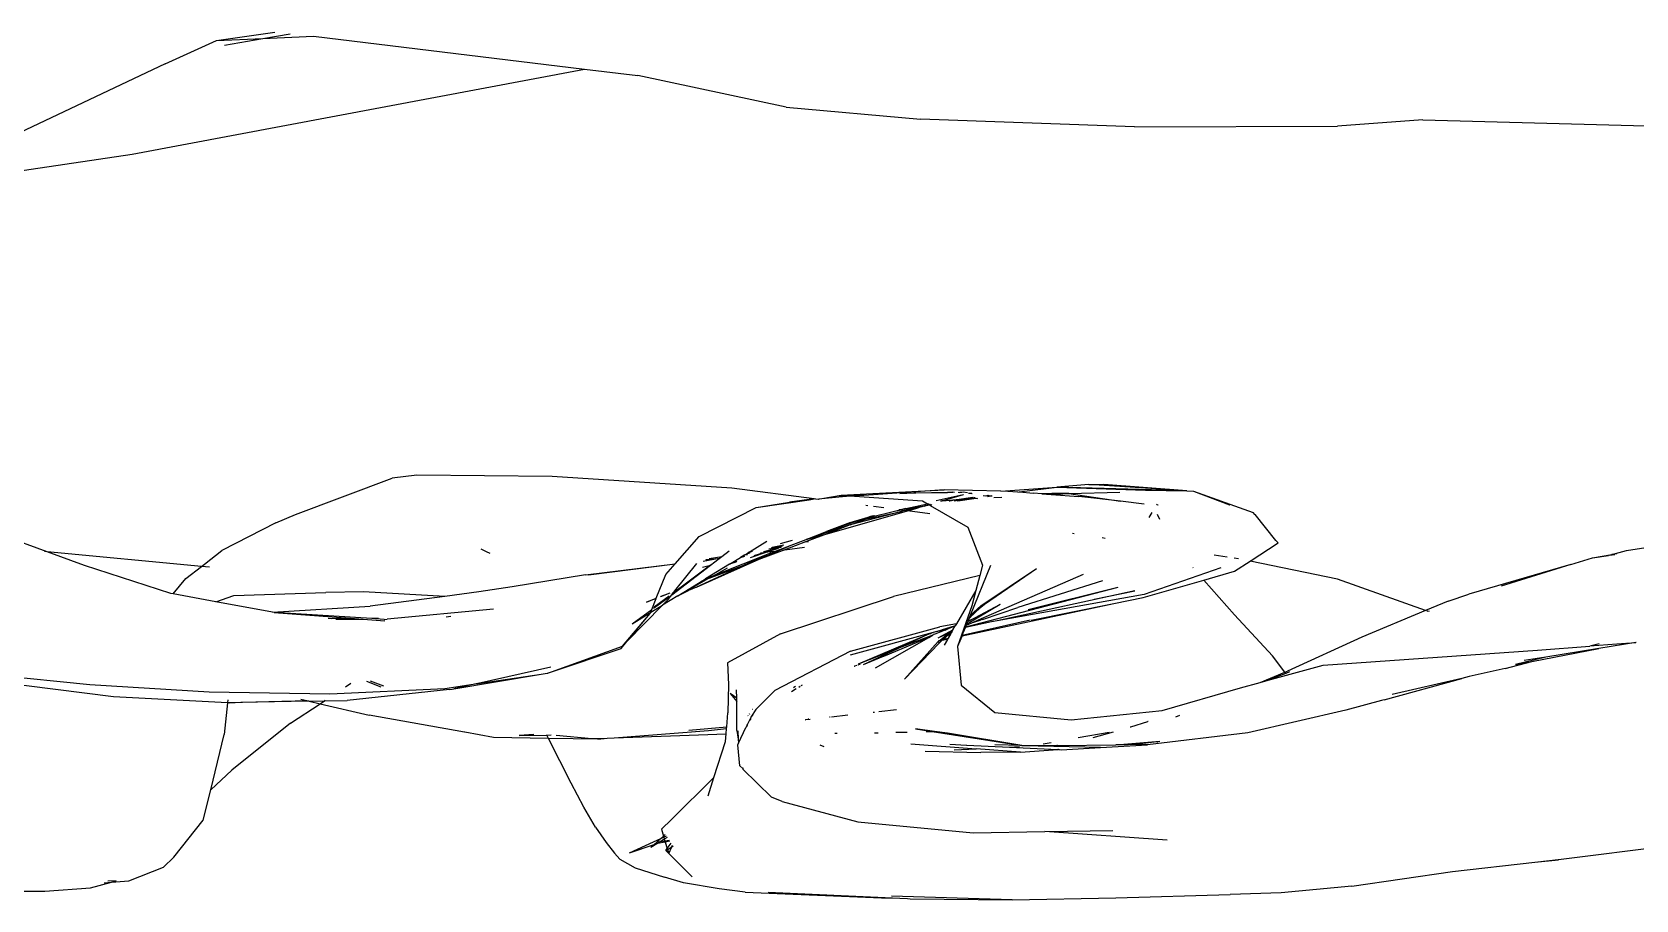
# Model space of a CAD drawing. Header units: millimetres. Extents: x -41292 to 298682, y -22072 to 33155.
# Drawn here: x 34801.2 to 35002.5, y 2986.3 to 3095.2 of the extents above; entities that cross this region are included whole.
import ezdxf

# ---------------------------------------------------------------- set-up
doc = ezdxf.new("R2010")
doc.units = ezdxf.units.MM

# ---------------------------------------------------------------- blocks, each defined once
blk = doc.blocks.new('AHSISHEUD')
for p, q in [((35445.32, 20739.32), (35451.74, 20742.23)), ((35451.74, 20742.23), (35459.05, 20743.3)), ((35451.74, 20742.23), (35457.56, 20742.49)), ((35452.73, 20741.66), (35457.56, 20742.49)), ((35457.56, 20742.49), (35461.01, 20743.09)), ((35457.56, 20742.49), (35463.9, 20742.78)), ((35463.9, 20742.78), (35497.93, 20738.67)), ((35445.32, 20739.32), (35427.04, 20730.68)), ((35441.16, 20728.01), (35497.93, 20738.67)), ((35497.93, 20738.67), (35504.63, 20737.86)), ((35523.24, 20733.88), (35504.63, 20737.86)), ((35523.24, 20733.88), (35540.09, 20732.37)), ((35566.93, 20731.43), (35540.09, 20732.37)), ((35566.93, 20731.43), (35592.42, 20731.51)), ((35603.12, 20732.28), (35592.42, 20731.51)), ((35603.12, 20732.28), (35642.3, 20731.26)), ((35363.89, 20716.55), (35441.16, 20728.01)), ((35461.65, 20682.78), (35473.8, 20687.34)), ((35476.87, 20687.71), (35473.8, 20687.34)), ((35493.88, 20687.57), (35476.87, 20687.71)), ((35516.43, 20686.08), (35493.88, 20687.57)), ((35526.73, 20684.75), (35516.43, 20686.08)), ((35527.7, 20684.81), (35530.14, 20685.22)), ((35527.7, 20684.81), (35529.85, 20684.99)), ((35529.85, 20684.99), (35531.23, 20685.14)), ((35531.83, 20685.09), (35529.85, 20684.99)), ((35530.14, 20685.22), (35533.33, 20685.37)), ((35530.14, 20685.22), (35531.23, 20685.14)), ((35531.23, 20685.14), (35533.33, 20685.37)), ((35531.23, 20685.14), (35531.83, 20685.09)), ((35543.06, 20685.87), (35531.83, 20685.09)), ((35531.83, 20685.09), (35540.36, 20684.48)), ((35533.33, 20685.37), (35543.06, 20685.87)), ((35543.48, 20685.53), (35537.51, 20685.42)), ((35537.51, 20685.42), (35539.27, 20685.52)), ((35539.27, 20685.52), (35544.16, 20685.59)), ((35539.27, 20685.52), (35543.48, 20685.53)), ((35545.46, 20685.26), (35542.05, 20684.48)), ((35545.46, 20685.26), (35542.9, 20684.49)), ((35550.18, 20685.7), (35543.06, 20685.87)), ((35544.16, 20685.59), (35543.48, 20685.53)), ((35544.37, 20685.54), (35544.16, 20685.59)), ((35544.83, 20685.6), (35545.05, 20685.56)), ((35545.05, 20685.56), (35545.2, 20685.6)), ((35545.29, 20685.53), (35545.05, 20685.56)), ((35545.45, 20685.57), (35545.29, 20685.53)), ((35545.99, 20685.5), (35545.45, 20685.57)), ((35545.5, 20685.25), (35545.46, 20685.26)), ((35546.52, 20685.44), (35546.13, 20685.4)), ((35546.52, 20685.44), (35546.59, 20685.43)), ((35548.31, 20685.07), (35547.97, 20685.12)), ((35548.49, 20685.15), (35548.31, 20685.07)), ((35548.96, 20685.14), (35548.31, 20685.07)), ((35548.49, 20685.15), (35548.56, 20685.19)), ((35548.52, 20685.04), (35548.96, 20685.14)), ((35548.56, 20685.19), (35548.69, 20685.17)), ((35548.96, 20685.14), (35549.1, 20685.12)), ((35550.18, 20685.7), (35557.2, 20686.23)), ((35551.04, 20685.68), (35550.18, 20685.7)), ((35552.31, 20685.59), (35551.04, 20685.68)), ((35552.31, 20685.59), (35552.46, 20685.61)), ((35552.46, 20685.61), (35557.2, 20686.23)), ((35552.46, 20685.61), (35554.28, 20685.45)), ((35555.32, 20685.38), (35554.28, 20685.45)), ((35556.58, 20685.44), (35555.32, 20685.38)), ((35555.32, 20685.38), (35556.51, 20685.3)), ((35556.51, 20685.3), (35558.71, 20685.42)), ((35556.51, 20685.3), (35559.96, 20685.06)), ((35558.71, 20685.42), (35556.58, 20685.44)), ((35561.21, 20686.56), (35557.2, 20686.23)), ((35573.51, 20685.75), (35557.2, 20686.23)), ((35557.2, 20686.23), (35568.33, 20685.83)), ((35558.71, 20685.42), (35565.12, 20685.57)), ((35558.71, 20685.42), (35565.18, 20684.45)), ((35565.18, 20684.45), (35559.96, 20685.06)), ((35573.51, 20685.75), (35561.21, 20686.56)), ((35561.21, 20686.56), (35563.11, 20686.54)), ((35573.51, 20685.75), (35563.11, 20686.54)), ((35568.33, 20685.83), (35573.51, 20685.75)), ((35573.51, 20685.75), (35574.34, 20685.72)), ((35574.34, 20685.72), (35578.86, 20684.01)), ((35574.34, 20685.72), (35581.84, 20683.03)), ((35512.33, 20680.01), (35519.45, 20683.65)), ((35519.45, 20683.65), (35526.11, 20684.63)), ((35519.45, 20683.65), (35523.64, 20684.34)), ((35526.73, 20684.75), (35523.64, 20684.34)), ((35523.64, 20684.34), (35526.11, 20684.63)), ((35526.11, 20684.63), (35526.73, 20684.75)), ((35526.96, 20684.72), (35526.73, 20684.75)), ((35526.96, 20684.72), (35527.7, 20684.81)), ((35527.37, 20684.67), (35527.31, 20684.68)), ((35528.36, 20680.36), (35538.45, 20683.25)), ((35537.7, 20683.18), (35531.28, 20681.47)), ((35533.19, 20682.2), (35537.7, 20683.18)), ((35533.48, 20683.88), (35533.24, 20683.92)), ((35537, 20683.2), (35533.59, 20682.36)), ((35535.51, 20683.62), (35534.19, 20683.79)), ((35537.58, 20683.36), (35537, 20683.2)), ((35537.72, 20683.34), (35537, 20683.2)), ((35537.58, 20683.36), (35537.42, 20683.38)), ((35538.25, 20683.54), (35537.58, 20683.36)), ((35537.72, 20683.34), (35537.58, 20683.36)), ((35538.11, 20683.29), (35537.7, 20683.18)), ((35537.78, 20683.33), (35537.72, 20683.34)), ((35537.78, 20683.33), (35539.11, 20683.55)), ((35538.11, 20683.29), (35537.78, 20683.33)), ((35538.18, 20683.28), (35538.11, 20683.29)), ((35538.25, 20683.3), (35538.18, 20683.28)), ((35538.25, 20683.54), (35540.99, 20684.11)), ((35538.25, 20683.54), (35539.84, 20683.75)), ((35539.11, 20683.55), (35538.25, 20683.3)), ((35538.45, 20683.25), (35538.25, 20683.3)), ((35538.45, 20683.25), (35539.81, 20683.63)), ((35541.26, 20682.88), (35538.45, 20683.25)), ((35539.11, 20683.55), (35539.44, 20683.61)), ((35539.84, 20683.75), (35539.44, 20683.61)), ((35539.81, 20683.63), (35539.44, 20683.61)), ((35540.13, 20683.73), (35539.81, 20683.63)), ((35539.84, 20683.75), (35540.04, 20683.8)), ((35540.04, 20683.8), (35540.33, 20683.84)), ((35540.13, 20683.73), (35540.76, 20683.91)), ((35540.6, 20683.81), (35540.13, 20683.73)), ((35540.33, 20683.84), (35540.66, 20683.93)), ((35540.36, 20684.48), (35540.99, 20684.11)), ((35541.23, 20683.97), (35540.6, 20683.81)), ((35540.6, 20683.81), (35540.76, 20683.91)), ((35540.66, 20683.93), (35540.76, 20683.91)), ((35540.76, 20683.91), (35541.07, 20684)), ((35540.99, 20684.11), (35541.12, 20684.14)), ((35541.11, 20684.05), (35540.99, 20684.11)), ((35541.07, 20684), (35541.11, 20684.05)), ((35541.07, 20684), (35541.17, 20684.01)), ((35541.11, 20684.05), (35541.2, 20684.11)), ((35541.11, 20684.05), (35541.17, 20684.01)), ((35541.17, 20684.01), (35541.25, 20684.09)), ((35541.17, 20684.01), (35541.23, 20683.97)), ((35541.23, 20683.97), (35541.31, 20684.06)), ((35541.31, 20683.93), (35541.23, 20683.97)), ((35541.25, 20684.09), (35541.31, 20684.06)), ((35541.31, 20684.06), (35541.36, 20684.04)), ((35541.31, 20683.93), (35541.44, 20684.01)), ((35541.47, 20683.99), (35541.31, 20683.93)), ((35541.31, 20683.93), (35546.05, 20681.18)), ((35541.53, 20683.96), (35541.47, 20683.99)), ((35542.62, 20684.49), (35542.79, 20684.49)), ((35542.85, 20684.51), (35542.79, 20684.49)), ((35542.9, 20684.49), (35542.85, 20684.51)), ((35542.9, 20684.49), (35544.59, 20684.67)), ((35543.68, 20684.49), (35543.78, 20684.49)), ((35543.78, 20684.49), (35544.59, 20684.67)), ((35544.33, 20684.5), (35545.85, 20684.74)), ((35544.59, 20684.67), (35544.65, 20684.68)), ((35544.65, 20684.68), (35546.66, 20684.96)), ((35544.65, 20684.68), (35546.85, 20684.91)), ((35544.65, 20684.68), (35545.85, 20684.74)), ((35544.79, 20684.49), (35544.69, 20684.5)), ((35544.79, 20684.49), (35546.8, 20684.79)), ((35546.23, 20684.76), (35544.79, 20684.49)), ((35545.85, 20684.74), (35546.23, 20684.76)), ((35546.23, 20684.76), (35546.85, 20684.91)), ((35546.23, 20684.76), (35546.8, 20684.79)), ((35546.66, 20684.96), (35546.72, 20684.95)), ((35546.8, 20684.79), (35547.15, 20684.84)), ((35546.85, 20684.91), (35546.97, 20684.88)), ((35547.15, 20684.84), (35547.26, 20684.81)), ((35549.29, 20684.92), (35550.31, 20684.97)), ((35568.15, 20684.07), (35565.18, 20684.45)), ((35569.12, 20683.04), (35568.73, 20682.43)), ((35569.78, 20684.08), (35569.7, 20683.96)), ((35569.87, 20683.94), (35569.91, 20684.06)), ((35578.86, 20684.01), (35578.9, 20683.99)), ((35582.03, 20682.8), (35581.84, 20683.03)), ((35459.21, 20681.76), (35452.41, 20678.26)), ((35459.21, 20681.76), (35461.65, 20682.78)), ((35531.28, 20681.47), (35525.74, 20679.66)), ((35532.51, 20682.06), (35528.31, 20680.65)), ((35531.3, 20681.8), (35528.31, 20680.65)), ((35531.28, 20681.47), (35528.36, 20680.36)), ((35531.28, 20681.47), (35533.19, 20682.2)), ((35531.3, 20681.8), (35531.56, 20681.85)), ((35531.56, 20681.85), (35531.7, 20681.89)), ((35531.7, 20681.89), (35533.8, 20682.52)), ((35531.7, 20681.89), (35532.51, 20682.06)), ((35532.51, 20682.06), (35533.19, 20682.2)), ((35532.91, 20682.19), (35532.51, 20682.06)), ((35533.8, 20682.52), (35532.91, 20682.19)), ((35533.59, 20682.36), (35532.91, 20682.19)), ((35533.19, 20682.2), (35533.59, 20682.36)), ((35533.59, 20682.36), (35534.15, 20682.61)), ((35534.15, 20682.61), (35533.8, 20682.52)), ((35534.15, 20682.61), (35534.38, 20682.66)), ((35546.05, 20681.18), (35547.89, 20676.43)), ((35570.12, 20682.14), (35569.85, 20682.77)), ((35582.03, 20682.8), (35582.1, 20682.77)), ((35584.7, 20679.51), (35582.1, 20682.77)), ((35430.51, 20678.1), (35425.03, 20680.11)), ((35509.31, 20676.6), (35512.33, 20680.01)), ((35518.7, 20678.14), (35520.79, 20679.42)), ((35519.49, 20677), (35523.88, 20678.95)), ((35521.35, 20677.99), (35523.88, 20678.95)), ((35522.96, 20678.95), (35521.47, 20678.65)), ((35522.53, 20679.14), (35524.01, 20679.58)), ((35525.67, 20679.35), (35523.08, 20678.36)), ((35523.88, 20678.95), (35525.74, 20679.66)), ((35528.36, 20680.36), (35525.67, 20679.35)), ((35525.67, 20679.35), (35526.02, 20679.41)), ((35525.74, 20679.66), (35528.31, 20680.65)), ((35525.74, 20679.66), (35528.36, 20680.36)), ((35559.39, 20680.38), (35559.16, 20680.42)), ((35563.25, 20679.79), (35562.89, 20679.84)), ((35581.48, 20676.95), (35584.98, 20679.22)), ((35584.98, 20679.22), (35584.7, 20679.51)), ((35628.68, 20678.27), (35633.3, 20678.97)), ((35430.51, 20678.1), (35430.17, 20678.13)), ((35435.19, 20676.38), (35430.51, 20678.1)), ((35449.85, 20676.27), (35430.51, 20678.1)), ((35450.25, 20676.57), (35452.41, 20678.26)), ((35484.93, 20678.49), (35485.59, 20678.16)), ((35485.59, 20678.16), (35486.05, 20677.93)), ((35512, 20673.68), (35519.49, 20677)), ((35514.81, 20677.25), (35512.84, 20676.88)), ((35513.15, 20677.09), (35513.24, 20677.13)), ((35513.24, 20677.13), (35514.81, 20677.25)), ((35513.57, 20677.25), (35515.17, 20677.53)), ((35513.72, 20676.44), (35514.81, 20677.25)), ((35514.38, 20675.22), (35521.32, 20677.97)), ((35514.81, 20677.25), (35515.17, 20677.53)), ((35515.17, 20677.53), (35516.1, 20678.22)), ((35516.13, 20676.56), (35517.51, 20677.41)), ((35518.03, 20677.73), (35517.51, 20677.41)), ((35517.51, 20677.41), (35518.05, 20677.55)), ((35521.32, 20677.97), (35517.9, 20676.4)), ((35518.03, 20677.73), (35518.2, 20677.83)), ((35518.03, 20677.73), (35518.35, 20677.76)), ((35518.2, 20677.83), (35518.67, 20677.98)), ((35518.2, 20677.83), (35518.37, 20677.94)), ((35518.35, 20677.76), (35518.37, 20677.77)), ((35518.37, 20677.94), (35518.55, 20678.05)), ((35518.67, 20677.98), (35518.37, 20677.94)), ((35518.55, 20678.05), (35518.7, 20678.14)), ((35518.88, 20678.11), (35518.55, 20678.05)), ((35518.71, 20678), (35518.67, 20677.98)), ((35518.7, 20678.14), (35518.99, 20678.19)), ((35520.93, 20678.09), (35518.71, 20677.37)), ((35520.52, 20678.03), (35519.18, 20677.59)), ((35523.08, 20678.36), (35519.49, 20677)), ((35520, 20677.97), (35520.03, 20677.98)), ((35520.03, 20677.98), (35520.52, 20678.03)), ((35520.4, 20678.15), (35522.35, 20678.65)), ((35520.55, 20678.05), (35520.52, 20678.03)), ((35522.35, 20678.65), (35520.55, 20678.05)), ((35520.55, 20678.05), (35520.93, 20678.09)), ((35522.25, 20678.52), (35520.93, 20678.09)), ((35520.93, 20678.09), (35521.69, 20678.19)), ((35522.35, 20678.65), (35521.05, 20678.45)), ((35521.32, 20677.97), (35521.35, 20677.99)), ((35521.38, 20678.6), (35521.47, 20678.65)), ((35521.47, 20678.65), (35522.79, 20678.85)), ((35522.35, 20678.65), (35522.54, 20678.7)), ((35522.54, 20678.7), (35522.64, 20678.76)), ((35523.08, 20678.36), (35525.53, 20678.67)), ((35578.56, 20677.43), (35576.96, 20677.68)), ((35580.01, 20677.21), (35579.47, 20677.29)), ((35579.5, 20675.67), (35581.48, 20676.95)), ((35592.41, 20674.66), (35581.48, 20676.95)), ((35621.7, 20676.52), (35624.41, 20677.36)), ((35624.41, 20677.36), (35626.87, 20677.77)), ((35624.41, 20677.36), (35626.44, 20677.65)), ((35626.59, 20677.67), (35627.21, 20677.76)), ((35626.87, 20677.77), (35628.68, 20678.27)), ((35627.5, 20677.86), (35626.87, 20677.77)), ((35446.03, 20672.88), (35435.19, 20676.38)), ((35447.9, 20674.77), (35449.85, 20676.27)), ((35449.85, 20676.27), (35450.25, 20676.57)), ((35450.88, 20676.17), (35449.85, 20676.27)), ((35498.06, 20675.22), (35488.84, 20673.72)), ((35498.06, 20675.22), (35509.31, 20676.6)), ((35498.44, 20675.22), (35509.31, 20676.6)), ((35506.93, 20672.27), (35508.12, 20675.26)), ((35508.12, 20675.26), (35509.31, 20676.6)), ((35508.87, 20672.7), (35513.72, 20676.44)), ((35509.26, 20673.19), (35512.01, 20676.65)), ((35513.72, 20676.44), (35509.54, 20673.3)), ((35517.9, 20676.4), (35512, 20673.68)), ((35512.74, 20676.19), (35513.72, 20676.44)), ((35516.13, 20676.56), (35513.13, 20674.72)), ((35513.13, 20674.72), (35514.3, 20675.19)), ((35517.9, 20676.4), (35513.54, 20674.75)), ((35514.3, 20675.19), (35513.54, 20674.75)), ((35514.3, 20675.19), (35514.38, 20675.22)), ((35515.83, 20676.04), (35514.38, 20675.22)), ((35516.93, 20676.79), (35516.13, 20676.56)), ((35517.06, 20676.88), (35516.93, 20676.79)), ((35547.55, 20675.13), (35536.72, 20672.49)), ((35546.35, 20670.15), (35548.92, 20676.44)), ((35547.55, 20675.13), (35547.05, 20673.24)), ((35560.52, 20675.27), (35547.35, 20669.51)), ((35547.89, 20676.43), (35547.55, 20675.13)), ((35547.67, 20671.32), (35554.65, 20676.02)), ((35548.14, 20671.52), (35554.65, 20676.02)), ((35577.77, 20676.11), (35568.17, 20672.77)), ((35574.31, 20676.11), (35574.29, 20676.13)), ((35575.65, 20674.56), (35579.5, 20675.67)), ((35621.7, 20676.52), (35608.9, 20672.8)), ((35621.7, 20676.52), (35612.95, 20673.78)), ((35446.29, 20672.83), (35447.9, 20674.77)), ((35453.9, 20672.64), (35465.45, 20672.99)), ((35470.21, 20673.09), (35465.45, 20672.99)), ((35480.38, 20672.5), (35470.21, 20673.09)), ((35484.66, 20673.07), (35480.38, 20672.5)), ((35488.84, 20673.72), (35484.66, 20673.07)), ((35507.5, 20672.49), (35508.67, 20672.96)), ((35508.87, 20672.7), (35509.06, 20672.94)), ((35509.35, 20673.16), (35509.06, 20672.94)), ((35509.06, 20672.94), (35509.18, 20673.1)), ((35509.18, 20673.1), (35509.26, 20673.19)), ((35509.35, 20673.16), (35509.18, 20673.1)), ((35509.26, 20673.19), (35509.54, 20673.3)), ((35509.54, 20673.3), (35509.35, 20673.16)), ((35513.42, 20674.7), (35510.04, 20672.83)), ((35510.04, 20672.83), (35512.56, 20674.38)), ((35513.42, 20674.7), (35510.07, 20672.8)), ((35510.07, 20672.8), (35510.99, 20673.24)), ((35512, 20673.68), (35510.99, 20673.24)), ((35512.56, 20674.38), (35513.13, 20674.72)), ((35513.42, 20674.7), (35512.56, 20674.38)), ((35513.54, 20674.75), (35513.42, 20674.7)), ((35547.05, 20673.24), (35544.6, 20669.06)), ((35564.84, 20673.62), (35545.74, 20668.65)), ((35547.05, 20673.24), (35546.55, 20671.34)), ((35567.01, 20673.2), (35549.72, 20669.46)), ((35562.95, 20674.47), (35552.32, 20671.12)), ((35564.84, 20673.62), (35553.61, 20670.82)), ((35561.87, 20672.16), (35567.01, 20673.2)), ((35568.04, 20672.37), (35575.65, 20674.56)), ((35579.51, 20670.21), (35575.65, 20674.56)), ((35603.48, 20670.74), (35592.41, 20674.66)), ((35446.29, 20672.83), (35446.03, 20672.88)), ((35451.65, 20671.84), (35446.29, 20672.83)), ((35451.65, 20671.84), (35453.9, 20672.64)), ((35458.76, 20670.53), (35451.65, 20671.84)), ((35458.76, 20670.53), (35471.02, 20671.27)), ((35480.38, 20672.5), (35471.02, 20671.27)), ((35486.51, 20670.92), (35473.15, 20669.64)), ((35503.26, 20666.87), (35507.7, 20671.4)), ((35505.69, 20671.77), (35506.93, 20672.27)), ((35506.92, 20672.24), (35505.69, 20671.77)), ((35506.27, 20670.52), (35507.7, 20671.4)), ((35506.38, 20670.87), (35506.92, 20672.24)), ((35506.59, 20671.03), (35508.51, 20672.43)), ((35508.55, 20672.56), (35506.66, 20671.14)), ((35506.92, 20672.24), (35506.93, 20672.27)), ((35507.5, 20672.49), (35507.47, 20672.45)), ((35508.65, 20672.9), (35507.5, 20672.49)), ((35509.62, 20672.57), (35507.7, 20671.4)), ((35507.7, 20671.4), (35508.42, 20672.13)), ((35508.42, 20672.13), (35508.87, 20672.7)), ((35509.62, 20672.57), (35510.04, 20672.83)), ((35509.62, 20672.57), (35510.07, 20672.8)), ((35522.51, 20667.81), (35536.72, 20672.49)), ((35546.55, 20671.34), (35544.74, 20666.21)), ((35545.31, 20667.58), (35564.34, 20671.62)), ((35550.08, 20671.51), (35545.88, 20669)), ((35547.67, 20671.32), (35546.35, 20670.15)), ((35546.71, 20670.3), (35548.14, 20671.52)), ((35550.08, 20671.51), (35546.87, 20669.78)), ((35546.99, 20670.6), (35548.14, 20671.52)), ((35547.67, 20671.32), (35546.99, 20670.6)), ((35548.14, 20671.52), (35547.67, 20671.32)), ((35547.89, 20669.6), (35552.32, 20671.12)), ((35568.17, 20672.77), (35549.72, 20669.46)), ((35554, 20669.53), (35564.34, 20671.62)), ((35564.34, 20671.62), (35568.04, 20672.37)), ((35606.31, 20671.9), (35603.48, 20670.74)), ((35606.31, 20671.9), (35608.9, 20672.8)), ((35458.97, 20670.48), (35458.76, 20670.53)), ((35458.97, 20670.48), (35469.06, 20669.73)), ((35471.22, 20669.72), (35458.97, 20670.48)), ((35466.14, 20669.7), (35465.75, 20669.73)), ((35469.06, 20669.73), (35466.14, 20669.7)), ((35466.73, 20669.65), (35470.68, 20669.61)), ((35469.06, 20669.73), (35470.68, 20669.61)), ((35470.68, 20669.61), (35472.89, 20669.44)), ((35472.07, 20669.73), (35471.22, 20669.72)), ((35472.79, 20669.63), (35471.22, 20669.72)), ((35472.79, 20669.63), (35473.15, 20669.64)), ((35481.17, 20670), (35480.56, 20669.89)), ((35502.68, 20666.27), (35506.17, 20670.35)), ((35503.26, 20666.87), (35506.17, 20670.35)), ((35503.91, 20669.08), (35506.38, 20670.87)), ((35503.91, 20669.08), (35506.22, 20670.49)), ((35506.17, 20670.35), (35506.22, 20670.49)), ((35506.22, 20670.49), (35506.27, 20670.52)), ((35506.27, 20670.52), (35506.38, 20670.87)), ((35544.6, 20669.06), (35542.54, 20668.71)), ((35544.6, 20669.06), (35544.46, 20668.81)), ((35545.34, 20667.66), (35553.5, 20669.5)), ((35549.02, 20669.34), (35545.72, 20668.6)), ((35546.79, 20669.27), (35545.82, 20668.84)), ((35545.82, 20668.84), (35545.88, 20669)), ((35545.88, 20669), (35546.01, 20669.31)), ((35546.87, 20669.78), (35546.01, 20669.31)), ((35546.01, 20669.31), (35546.07, 20669.45)), ((35546.07, 20669.45), (35546.87, 20669.78)), ((35546.07, 20669.45), (35546.19, 20669.74)), ((35546.71, 20670.3), (35546.19, 20669.74)), ((35546.19, 20669.74), (35546.25, 20669.91)), ((35546.25, 20669.91), (35546.71, 20670.3)), ((35546.25, 20669.91), (35546.31, 20670.06)), ((35546.31, 20670.06), (35546.99, 20670.6)), ((35546.31, 20670.06), (35546.35, 20670.15)), ((35546.99, 20670.6), (35546.71, 20670.3)), ((35546.79, 20669.27), (35547.69, 20669.57)), ((35547.35, 20669.51), (35546.79, 20669.27)), ((35547.69, 20669.57), (35547.35, 20669.51)), ((35547.89, 20669.6), (35547.69, 20669.57)), ((35549.72, 20669.46), (35549.02, 20669.34)), ((35553.87, 20669.52), (35552.2, 20669.14)), ((35579.51, 20670.21), (35584.25, 20665.07)), ((35603.48, 20670.74), (35595.46, 20667.41)), ((35603.8, 20670.62), (35603.63, 20670.68)), ((35603.91, 20670.67), (35603.8, 20670.62)), ((35502.53, 20665.99), (35503.26, 20666.87)), ((35502.68, 20666.27), (35503.26, 20666.87)), ((35522.51, 20667.81), (35515.89, 20664.18)), ((35531.29, 20665.16), (35542.17, 20668.17)), ((35531.31, 20665.63), (35542.54, 20668.71)), ((35532.3, 20664.06), (35541.19, 20667.82)), ((35534.45, 20663.53), (35541.13, 20667.37)), ((35541.13, 20667.37), (35535.64, 20665.06)), ((35541.19, 20667.82), (35537.82, 20666.21)), ((35537.82, 20666.21), (35541.67, 20667.69)), ((35541.13, 20667.37), (35541.67, 20667.69)), ((35541.19, 20667.82), (35541.29, 20667.84)), ((35541.29, 20667.84), (35541.34, 20667.85)), ((35541.34, 20667.85), (35541.38, 20667.87)), ((35541.57, 20667.92), (35541.38, 20667.87)), ((35542.44, 20668.16), (35541.57, 20667.92)), ((35541.67, 20667.69), (35541.69, 20667.73)), ((35541.87, 20667.76), (35541.69, 20667.73)), ((35541.87, 20667.76), (35543.11, 20668.28)), ((35542.17, 20668.17), (35542.81, 20668.3)), ((35544.09, 20668.27), (35542.27, 20667.29)), ((35543.61, 20667.89), (35542.27, 20667.29)), ((35542.37, 20666.89), (35542.33, 20666.86)), ((35542.34, 20666.99), (35542.49, 20666.99)), ((35542.35, 20666.96), (35542.49, 20666.99)), ((35542.37, 20666.89), (35542.49, 20666.99)), ((35542.79, 20666.97), (35542.37, 20666.89)), ((35542.42, 20666.63), (35542.37, 20666.89)), ((35542.79, 20666.97), (35542.42, 20666.63)), ((35542.81, 20668.3), (35542.44, 20668.16)), ((35543.11, 20668.28), (35542.44, 20668.16)), ((35542.49, 20666.99), (35542.55, 20667.04)), ((35542.55, 20667.04), (35543.61, 20667.89)), ((35542.65, 20667.06), (35542.55, 20667.04)), ((35543.39, 20667.51), (35542.65, 20667.06)), ((35542.65, 20667.06), (35542.92, 20667.08)), ((35543.48, 20667.12), (35542.79, 20666.97)), ((35542.92, 20667.08), (35542.79, 20666.97)), ((35544.46, 20668.81), (35542.81, 20668.3)), ((35542.81, 20668.3), (35543.61, 20668.47)), ((35542.95, 20667.08), (35542.92, 20667.08)), ((35542.98, 20667.13), (35542.95, 20667.08)), ((35543.01, 20667.14), (35542.98, 20667.13)), ((35543.39, 20667.51), (35543.01, 20667.14)), ((35543.01, 20667.14), (35543.56, 20667.26)), ((35543.01, 20667.14), (35543.52, 20667.21)), ((35543.48, 20667.12), (35543.05, 20666.4)), ((35543.18, 20668.29), (35543.11, 20668.28)), ((35543.18, 20668.29), (35543.61, 20668.47)), ((35543.54, 20667.59), (35543.39, 20667.51)), ((35543.52, 20667.21), (35543.48, 20667.12)), ((35543.56, 20667.26), (35543.52, 20667.21)), ((35543.54, 20667.59), (35543.96, 20667.95)), ((35543.86, 20667.79), (35543.54, 20667.59)), ((35543.86, 20667.79), (35543.56, 20667.26)), ((35543.61, 20668.47), (35544.46, 20668.81)), ((35543.61, 20667.89), (35544.09, 20668.27)), ((35544.03, 20668.07), (35543.61, 20667.89)), ((35543.96, 20667.95), (35543.86, 20667.79)), ((35544.03, 20668.07), (35543.96, 20667.95)), ((35544.17, 20668.32), (35544.03, 20668.07)), ((35544.17, 20668.32), (35544.09, 20668.27)), ((35544.17, 20668.32), (35544.46, 20668.81)), ((35545.31, 20667.58), (35544.74, 20666.21)), ((35545.31, 20667.58), (35545.34, 20667.66)), ((35545.34, 20667.66), (35545.72, 20668.6)), ((35545.72, 20668.6), (35545.74, 20668.65)), ((35545.74, 20668.65), (35545.82, 20668.84)), ((35595.46, 20667.41), (35586.13, 20663.14)), ((35493.79, 20663.05), (35502.68, 20666.27)), ((35493.79, 20663.05), (35502.53, 20665.99)), ((35502.53, 20665.99), (35502.68, 20666.27)), ((35531.31, 20665.63), (35521.82, 20660.71)), ((35532.3, 20664.06), (35537.82, 20666.21)), ((35537.82, 20666.21), (35532.91, 20663.93)), ((35535.39, 20664.97), (35532.91, 20663.93)), ((35535.43, 20664.97), (35535.39, 20664.97)), ((35535.64, 20665.06), (35535.43, 20664.97)), ((35542.33, 20666.86), (35538.1, 20662.14)), ((35538.1, 20662.14), (35542.42, 20666.63)), ((35544.74, 20666.21), (35545.19, 20661.39)), ((35585.81, 20663), (35584.25, 20665.07)), ((35590.61, 20663.9), (35617.52, 20665.77)), ((35618.56, 20664.9), (35614.78, 20663.96)), ((35618.56, 20664.9), (35615.84, 20664.46)), ((35616.82, 20664.35), (35625.22, 20665.97)), ((35617.52, 20665.77), (35624.11, 20666.28)), ((35625.22, 20665.97), (35618.56, 20664.9)), ((35628.62, 20666.62), (35624.11, 20666.28)), ((35625.28, 20666.57), (35624.11, 20666.28)), ((35629.85, 20666.72), (35625.22, 20665.97)), ((35628.62, 20666.62), (35628.74, 20666.65)), ((35628.74, 20666.65), (35629.85, 20666.72)), ((35629.9, 20666.72), (35629.85, 20666.72)), ((35421.57, 20662.89), (35435.86, 20661.45)), ((35493.72, 20663.64), (35484.57, 20661.59)), ((35492.5, 20662.75), (35493.25, 20662.86)), ((35493.25, 20662.86), (35493.34, 20662.89)), ((35493.34, 20662.89), (35493.41, 20662.91)), ((35493.41, 20662.91), (35493.79, 20663.05)), ((35515.89, 20664.18), (35516.01, 20661.47)), ((35531.77, 20663.74), (35531.81, 20663.76)), ((35532.11, 20663.86), (35531.81, 20663.76)), ((35532.54, 20664.01), (35532.24, 20663.9)), ((35582.74, 20661.72), (35585.81, 20663)), ((35583.72, 20661.99), (35590.61, 20663.9)), ((35585.81, 20663), (35586.13, 20663.14)), ((35585.93, 20662.84), (35585.81, 20663)), ((35586.4, 20663.06), (35585.93, 20662.84)), ((35613.46, 20663.48), (35608.95, 20662.47)), ((35613.46, 20663.48), (35616.82, 20664.35)), ((35614.78, 20663.96), (35616.82, 20664.35)), ((35438.8, 20659.91), (35423.58, 20661.82)), ((35435.86, 20661.45), (35450.82, 20660.53)), ((35465.95, 20660.28), (35480.38, 20660.97)), ((35467.94, 20661.17), (35468.61, 20661.61)), ((35480.99, 20660.85), (35468.14, 20659.47)), ((35470.58, 20661.86), (35472.37, 20661.18)), ((35471.05, 20661.91), (35472.72, 20661.31)), ((35480.38, 20660.97), (35484.49, 20661.57)), ((35480.99, 20660.85), (35481.33, 20660.86)), ((35481.33, 20660.86), (35481.53, 20660.91)), ((35481.53, 20660.91), (35492.5, 20662.75)), ((35484.49, 20661.57), (35481.53, 20660.91)), ((35484.49, 20661.57), (35484.57, 20661.59)), ((35484.57, 20661.59), (35492.5, 20662.75)), ((35516.01, 20661.47), (35515.92, 20657.92)), ((35523.89, 20660.57), (35524.51, 20660.95)), ((35524.16, 20661.02), (35524.2, 20661.08)), ((35524.4, 20661.21), (35524.2, 20661.08)), ((35524.83, 20661.14), (35524.99, 20661.24)), ((35525.13, 20661.32), (35525.3, 20661.43)), ((35545.19, 20661.39), (35549.42, 20657.96)), ((35570.42, 20658.2), (35580.26, 20661.04)), ((35580.26, 20661.04), (35582.74, 20661.72)), ((35582.74, 20661.72), (35583.72, 20661.99)), ((35585.93, 20662.84), (35583.72, 20661.99)), ((35598.29, 20659.55), (35608.02, 20662.22)), ((35608.02, 20662.22), (35599.29, 20660.19)), ((35608.95, 20662.47), (35608.02, 20662.22)), ((35453.12, 20659.16), (35438.8, 20659.91)), ((35450.82, 20660.53), (35465.95, 20660.28)), ((35453.12, 20659.16), (35452.71, 20655.17)), ((35453.38, 20659.14), (35453.12, 20659.16)), ((35453.16, 20659.55), (35453.13, 20659.21)), ((35463.26, 20659.39), (35453.38, 20659.14)), ((35453.38, 20659.14), (35454.78, 20659.24)), ((35454.78, 20659.24), (35463.26, 20659.39)), ((35461.02, 20656.59), (35464.74, 20659.05)), ((35462.32, 20659.61), (35463.26, 20659.39)), ((35463.26, 20659.39), (35463.36, 20659.37)), ((35463.36, 20659.37), (35465.3, 20659.42)), ((35463.36, 20659.37), (35464.74, 20659.05)), ((35464.74, 20659.05), (35465.3, 20659.42)), ((35464.74, 20659.05), (35470.92, 20657.62)), ((35465.3, 20659.42), (35465.39, 20659.48)), ((35465.3, 20659.42), (35468.14, 20659.47)), ((35517.03, 20659.75), (35516.2, 20660.35)), ((35516.2, 20660.35), (35517.03, 20659.31)), ((35517.03, 20659.75), (35517.02, 20660.79)), ((35517.03, 20659.31), (35517.03, 20659.75)), ((35517.06, 20655.7), (35517.03, 20659.31)), ((35521.82, 20660.71), (35519.44, 20658.34)), ((35597.95, 20659.47), (35593.49, 20658.25)), ((35598.29, 20659.55), (35597.95, 20659.47)), ((35482.87, 20655.47), (35470.92, 20657.62)), ((35515.77, 20656.16), (35515.92, 20657.92)), ((35518.87, 20657.49), (35518.34, 20656.38)), ((35518.41, 20657.57), (35518.46, 20657.51)), ((35518.58, 20657.8), (35518.62, 20657.74)), ((35518.75, 20657), (35518.8, 20657.08)), ((35518.76, 20657.13), (35518.87, 20657.49)), ((35518.76, 20657.13), (35518.8, 20657.08)), ((35519.44, 20658.34), (35518.87, 20657.49)), ((35518.87, 20657.49), (35519.07, 20657.61)), ((35519.02, 20658.31), (35518.97, 20658.34)), ((35525.6, 20657.01), (35525.67, 20657.02)), ((35526.24, 20657.08), (35525.67, 20657.02)), ((35525.99, 20657.17), (35526.05, 20657.18)), ((35528.75, 20657.35), (35528.69, 20657.35)), ((35530.99, 20657.6), (35528.94, 20657.37)), ((35534.3, 20657.96), (35534.16, 20657.94)), ((35537.07, 20658.26), (35534.88, 20658.02)), ((35549.42, 20657.96), (35558.99, 20657.04)), ((35558.99, 20657.04), (35570.42, 20658.2)), ((35568.68, 20656.81), (35568.64, 20656.8)), ((35572.59, 20657.56), (35572.11, 20657.37)), ((35593.49, 20658.25), (35581.19, 20655.4)), ((35451.02, 20648.23), (35452.71, 20655.17)), ((35461.02, 20656.59), (35453.65, 20650.71)), ((35482.92, 20655.46), (35482.87, 20655.47)), ((35486.52, 20654.82), (35482.92, 20655.46)), ((35493.43, 20654.69), (35486.52, 20654.82)), ((35491.55, 20655.19), (35489.72, 20655.05)), ((35489.72, 20655.05), (35493.22, 20655.12)), ((35493.22, 20655.12), (35493.21, 20655.14)), ((35493.22, 20655.12), (35493.75, 20655.13)), ((35493.43, 20654.69), (35493.22, 20655.12)), ((35494.38, 20655.11), (35498.83, 20654.68)), ((35501.66, 20654.75), (35513.5, 20655.68)), ((35501.66, 20654.75), (35512.25, 20655.16)), ((35511.03, 20655.75), (35515.77, 20656.16)), ((35512.25, 20655.16), (35515.7, 20655.28)), ((35513.5, 20655.68), (35515.75, 20655.95)), ((35515.61, 20654.3), (35515.7, 20655.28)), ((35515.7, 20655.28), (35515.75, 20655.95)), ((35515.75, 20655.95), (35515.77, 20656.16)), ((35517.06, 20655.7), (35517.23, 20654.59)), ((35517.17, 20655.66), (35517.23, 20654.59)), ((35517.25, 20654.09), (35518.16, 20656.08)), ((35518.22, 20656.12), (35518.16, 20656.08)), ((35518.34, 20656.38), (35518.22, 20656.12)), ((35518.22, 20656.12), (35518.36, 20656.25)), ((35518.27, 20656.38), (35518.34, 20656.38)), ((35518.34, 20656.38), (35518.44, 20656.39)), ((35529.34, 20655.34), (35529.62, 20655.34)), ((35534.32, 20655.4), (35534.79, 20655.41)), ((35537.01, 20655.46), (35538.41, 20655.49)), ((35541.84, 20655.57), (35539.48, 20655.89)), ((35539.48, 20655.89), (35541.54, 20655.57)), ((35540.82, 20655.55), (35541.54, 20655.57)), ((35541.54, 20655.57), (35541.84, 20655.57)), ((35541.54, 20655.57), (35552.8, 20653.8)), ((35543.47, 20655.35), (35541.84, 20655.57)), ((35552.8, 20653.8), (35543.47, 20655.35)), ((35559.89, 20654.79), (35563.76, 20655.49)), ((35561.76, 20654.79), (35564.3, 20655.53)), ((35566.41, 20656.15), (35566.47, 20656.16)), ((35566.47, 20656.16), (35568.64, 20656.8)), ((35581.19, 20655.4), (35568.58, 20653.9)), ((35499.58, 20654.58), (35493.43, 20654.69)), ((35496.25, 20649.06), (35493.43, 20654.69)), ((35498.83, 20654.68), (35500.79, 20654.71)), ((35499.58, 20654.58), (35500.79, 20654.71)), ((35500.79, 20654.71), (35501.66, 20654.75)), ((35514.17, 20649.79), (35515.61, 20654.3)), ((35517.16, 20653.9), (35517.25, 20654.09)), ((35517.41, 20651.27), (35517.16, 20653.9)), ((35517.23, 20654.59), (35517.25, 20654.09)), ((35527.48, 20653.88), (35527.97, 20653.67)), ((35538.87, 20654.03), (35547.08, 20653.4)), ((35540.66, 20653.09), (35547.67, 20652.94)), ((35543.78, 20653.97), (35545.87, 20653.86)), ((35544.3, 20653.27), (35547.08, 20653.4)), ((35545.87, 20653.86), (35545.9, 20653.86)), ((35545.9, 20653.86), (35551.26, 20653.6)), ((35552.64, 20652.98), (35547.08, 20653.4)), ((35552.64, 20652.98), (35547.67, 20652.94)), ((35552.8, 20653.8), (35549.43, 20653.88)), ((35551.26, 20653.6), (35552.52, 20653.66)), ((35551.26, 20653.6), (35557.34, 20653.3)), ((35552.64, 20652.98), (35557.34, 20653.3)), ((35552.89, 20653.78), (35552.8, 20653.8)), ((35557.22, 20653.82), (35552.89, 20653.78)), ((35562.69, 20653.55), (35552.89, 20653.78)), ((35555.5, 20654.01), (35556.49, 20654.19)), ((35557.27, 20653.81), (35557.22, 20653.82)), ((35557.27, 20653.81), (35564.59, 20653.87)), ((35557.41, 20653.31), (35557.34, 20653.3)), ((35557.41, 20653.31), (35557.48, 20653.29)), ((35557.48, 20653.29), (35557.52, 20653.3)), ((35557.52, 20653.3), (35557.76, 20653.28)), ((35557.76, 20653.28), (35562.69, 20653.55)), ((35562.69, 20653.55), (35568.58, 20653.9)), ((35564.59, 20653.87), (35570.14, 20654.35)), ((35566.01, 20653.88), (35564.59, 20653.87)), ((35566.21, 20653.91), (35566.01, 20653.88)), ((35566.39, 20653.93), (35566.21, 20653.91)), ((35567.3, 20653.99), (35566.39, 20653.93)), ((35568.58, 20653.9), (35566.39, 20653.93)), ((35569.79, 20654.25), (35567.3, 20653.99)), ((35569.79, 20654.25), (35569.89, 20654.28)), ((35517.79, 20650.9), (35517.41, 20651.27)), ((35517.77, 20651.04), (35517.79, 20650.9)), ((35517.79, 20650.9), (35517.8, 20650.85)), ((35517.8, 20650.85), (35521.41, 20647.32)), ((35453.65, 20650.71), (35451.02, 20648.23)), ((35497.84, 20646.08), (35496.25, 20649.06)), ((35514.17, 20649.79), (35508.84, 20644.54)), ((35513.44, 20647.49), (35514.17, 20649.79)), ((35450.09, 20644.43), (35451.02, 20648.23)), ((35522.72, 20646.79), (35521.41, 20647.32)), ((35522.72, 20646.79), (35532.24, 20644.21)), ((35499.31, 20643.56), (35497.84, 20646.08)), ((35446.38, 20639.81), (35450.09, 20644.43)), ((35499.31, 20643.56), (35500.63, 20641.63)), ((35507.57, 20643.3), (35508.84, 20644.54)), ((35507.57, 20643.3), (35507.83, 20642.43)), ((35532.24, 20644.21), (35546.72, 20642.86)), ((35546.72, 20642.86), (35555.7, 20643.01)), ((35555.7, 20643.01), (35564.24, 20643.14)), ((35571.04, 20641.95), (35555.7, 20643.01)), ((35500.63, 20641.63), (35501.69, 20640.29)), ((35506.54, 20641.67), (35503.55, 20640.31)), ((35506.62, 20641.36), (35503.55, 20640.31)), ((35507, 20641.49), (35506.25, 20641.03)), ((35506.25, 20641.03), (35506.62, 20641.36)), ((35507.46, 20642.1), (35506.54, 20641.67)), ((35506.62, 20641.36), (35507.46, 20642.1)), ((35507, 20641.49), (35506.62, 20641.36)), ((35507.09, 20641.52), (35507, 20641.49)), ((35507.41, 20641.74), (35507.09, 20641.52)), ((35508.06, 20641.69), (35507.09, 20641.52)), ((35507.41, 20641.74), (35507.15, 20641.7)), ((35507.94, 20642.06), (35507.41, 20641.74)), ((35508.02, 20641.82), (35507.41, 20641.74)), ((35507.46, 20642.1), (35507.83, 20642.43)), ((35507.87, 20642.3), (35507.46, 20642.1)), ((35507.83, 20642.43), (35508.05, 20642.63)), ((35507.83, 20642.43), (35507.87, 20642.3)), ((35508.18, 20642.44), (35507.87, 20642.3)), ((35507.87, 20642.3), (35507.94, 20642.06)), ((35508.3, 20642.28), (35507.94, 20642.06)), ((35507.94, 20642.06), (35508.02, 20641.82)), ((35508.02, 20641.82), (35508.55, 20641.93)), ((35508.57, 20641.89), (35508.02, 20641.82)), ((35508.02, 20641.82), (35508.06, 20641.69)), ((35508.65, 20641.79), (35508.06, 20641.69)), ((35508.06, 20641.69), (35508.31, 20640.87)), ((35508.13, 20640.62), (35508.31, 20640.87)), ((35508.13, 20640.62), (35508.34, 20640.75)), ((35508.31, 20640.87), (35508.8, 20641.57)), ((35508.31, 20640.87), (35508.34, 20640.75)), ((35508.34, 20640.75), (35508.9, 20641.11)), ((35508.34, 20640.75), (35508.49, 20640.26)), ((35508.49, 20640.26), (35508.9, 20641.11)), ((35508.9, 20641.11), (35508.99, 20641.31)), ((35508.9, 20641.11), (35509.06, 20641.21)), ((35634.19, 20641.24), (35620.18, 20639.45)), ((35445.09, 20638.53), (35446.38, 20639.81)), ((35501.69, 20640.29), (35502.36, 20639.55)), ((35502.36, 20639.55), (35504.27, 20638.47)), ((35508.49, 20640.26), (35508.13, 20640.62)), ((35511.43, 20637.33), (35508.49, 20640.26)), ((35606.84, 20637.98), (35617.18, 20639.16)), ((35617.18, 20639.16), (35620.51, 20639.55)), ((35617.18, 20639.16), (35620.18, 20639.45)), ((35439.17, 20636.81), (35438.12, 20636.77)), ((35438.58, 20636.66), (35440.75, 20636.81)), ((35438.58, 20636.66), (35439.17, 20636.81)), ((35440.75, 20636.81), (35445.09, 20638.53)), ((35504.27, 20638.47), (35507.95, 20637.27)), ((35510.35, 20636.56), (35507.95, 20637.27)), ((35594.23, 20636.15), (35606.84, 20637.98)), ((35418.58, 20635.5), (35430.22, 20635.54)), ((35430.22, 20635.54), (35435.93, 20635.96)), ((35435.93, 20635.96), (35438.58, 20636.66)), ((35437.63, 20636.59), (35438.58, 20636.66)), ((35514.81, 20635.83), (35510.35, 20636.56)), ((35518.08, 20635.4), (35514.81, 20635.83)), ((35518.08, 20635.4), (35535.2, 20634.68)), ((35520.98, 20635.42), (35537.49, 20634.64)), ((35535.2, 20634.68), (35537.49, 20634.64)), ((35551.59, 20634.43), (35536.46, 20634.92)), ((35551.59, 20634.43), (35564.6, 20634.68)), ((35564.6, 20634.68), (35578.96, 20635.13)), ((35585.37, 20635.31), (35578.96, 20635.13)), ((35594.23, 20636.15), (35585.37, 20635.31)), ((35537.49, 20634.64), (35538.48, 20634.63)), ((35538.48, 20634.63), (35538.8, 20634.58)), ((35538.8, 20634.58), (35551.59, 20634.43))]:
    blk.add_line(p, q)

msp = doc.modelspace()

# ---------------------------------------------------------------- block references
msp.add_blockref('AHSISHEUD', (-627.37, -17648.09))

doc.saveas('drawing.dxf')
